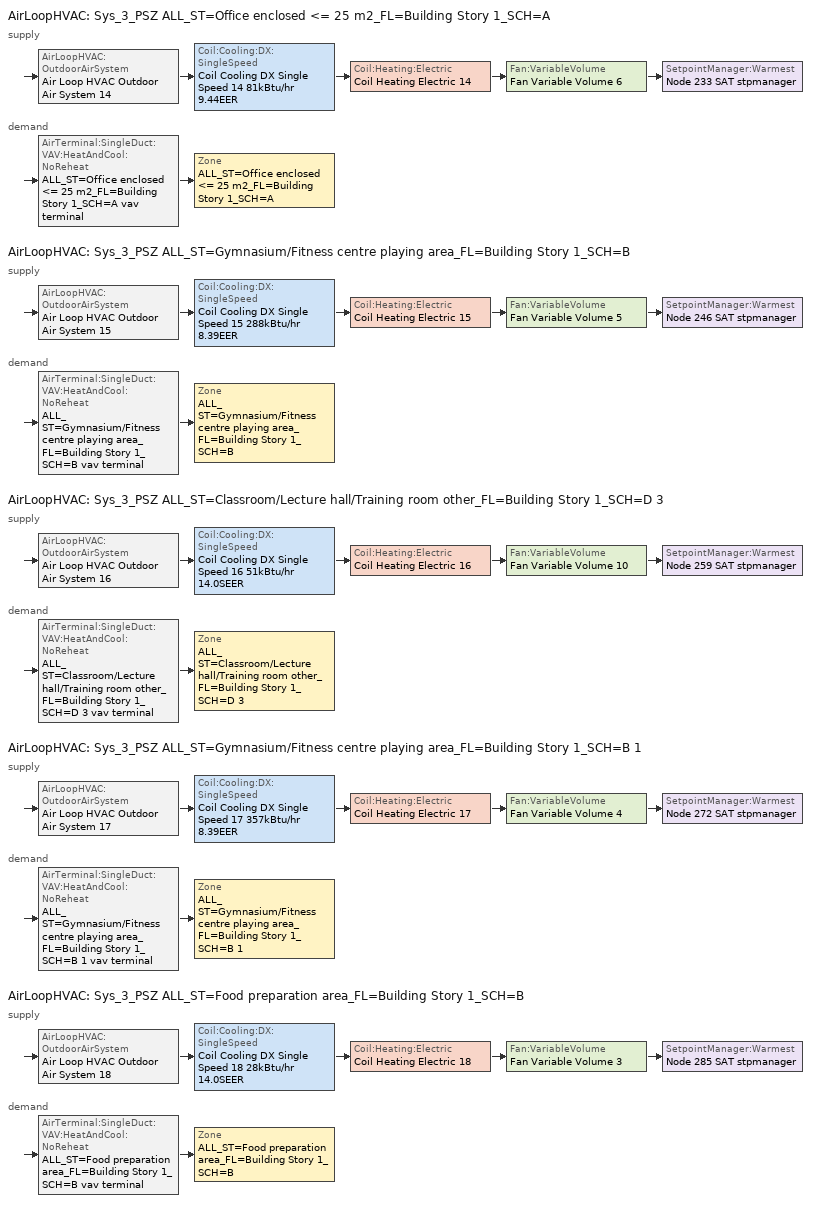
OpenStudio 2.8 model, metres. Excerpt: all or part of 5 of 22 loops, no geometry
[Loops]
AirLoopHVAC 'Sys_3_PSZ ALL_ST=Office enclosed <= 25 m2_FL=Building Story 1_SCH=A'
 supply: AirLoopHVAC:OutdoorAirSystem 'Air Loop HVAC Outdoor Air System 14' > Coil:Cooling:DX:SingleSpeed 'Coil Cooling DX Single Speed 14 81kBtu/hr 9.44EER' > Coil:Heating:Electric 'Coil Heating Electric 14' > Fan:VariableVolume 'Fan Variable Volume 6' > SetpointManager:Warmest 'Node 233 SAT stpmanager'
 demand: AirTerminal:SingleDuct:VAV:HeatAndCool:NoReheat 'ALL_ST=Office enclosed <= 25 m2_FL=Building Story 1_SCH=A vav terminal' > Zone 'ALL_ST=Office enclosed <= 25 m2_FL=Building Story 1_SCH=A'
AirLoopHVAC 'Sys_3_PSZ ALL_ST=Gymnasium/Fitness centre playing area_FL=Building Story 1_SCH=B'
 supply: AirLoopHVAC:OutdoorAirSystem 'Air Loop HVAC Outdoor Air System 15' > Coil:Cooling:DX:SingleSpeed 'Coil Cooling DX Single Speed 15 288kBtu/hr 8.39EER' > Coil:Heating:Electric 'Coil Heating Electric 15' > Fan:VariableVolume 'Fan Variable Volume 5' > SetpointManager:Warmest 'Node 246 SAT stpmanager'
 demand: AirTerminal:SingleDuct:VAV:HeatAndCool:NoReheat 'ALL_ST=Gymnasium/Fitness centre playing area_FL=Building Story 1_SCH=B vav terminal' > Zone 'ALL_ST=Gymnasium/Fitness centre playing area_FL=Building Story 1_SCH=B'
AirLoopHVAC 'Sys_3_PSZ ALL_ST=Classroom/Lecture hall/Training room other_FL=Building Story 1_SCH=D 3'
 supply: AirLoopHVAC:OutdoorAirSystem 'Air Loop HVAC Outdoor Air System 16' > Coil:Cooling:DX:SingleSpeed 'Coil Cooling DX Single Speed 16 51kBtu/hr 14.0SEER' > Coil:Heating:Electric 'Coil Heating Electric 16' > Fan:VariableVolume 'Fan Variable Volume 10' > SetpointManager:Warmest 'Node 259 SAT stpmanager'
 demand: AirTerminal:SingleDuct:VAV:HeatAndCool:NoReheat 'ALL_ST=Classroom/Lecture hall/Training room other_FL=Building Story 1_SCH=D 3 vav terminal' > Zone 'ALL_ST=Classroom/Lecture hall/Training room other_FL=Building Story 1_SCH=D 3'
AirLoopHVAC 'Sys_3_PSZ ALL_ST=Gymnasium/Fitness centre playing area_FL=Building Story 1_SCH=B 1'
 supply: AirLoopHVAC:OutdoorAirSystem 'Air Loop HVAC Outdoor Air System 17' > Coil:Cooling:DX:SingleSpeed 'Coil Cooling DX Single Speed 17 357kBtu/hr 8.39EER' > Coil:Heating:Electric 'Coil Heating Electric 17' > Fan:VariableVolume 'Fan Variable Volume 4' > SetpointManager:Warmest 'Node 272 SAT stpmanager'
 demand: AirTerminal:SingleDuct:VAV:HeatAndCool:NoReheat 'ALL_ST=Gymnasium/Fitness centre playing area_FL=Building Story 1_SCH=B 1 vav terminal' > Zone 'ALL_ST=Gymnasium/Fitness centre playing area_FL=Building Story 1_SCH=B 1'
AirLoopHVAC 'Sys_3_PSZ ALL_ST=Food preparation area_FL=Building Story 1_SCH=B'
 supply: AirLoopHVAC:OutdoorAirSystem 'Air Loop HVAC Outdoor Air System 18' > Coil:Cooling:DX:SingleSpeed 'Coil Cooling DX Single Speed 18 28kBtu/hr 14.0SEER' > Coil:Heating:Electric 'Coil Heating Electric 18' > Fan:VariableVolume 'Fan Variable Volume 3' > SetpointManager:Warmest 'Node 285 SAT stpmanager'
 demand: AirTerminal:SingleDuct:VAV:HeatAndCool:NoReheat 'ALL_ST=Food preparation area_FL=Building Story 1_SCH=B vav terminal' > Zone 'ALL_ST=Food preparation area_FL=Building Story 1_SCH=B'
[Sizing:Zone] Zone Cooling Design Supply Air Temperature Input Method=SupplyAirTemperature; Zone Cooling Design Supply Air Temperature {C}=13; Zone Cooling Design Supply Air Temperature Difference {deltaC}=11.11; Zone Heating Design Supply Air Temperature Input Method=SupplyAirTemperature; Zone Heating Design Supply Air Temperature {C}=43; Zone Heating Design Supply Air Temperature Difference {deltaC}=11.11; Zone Cooling Design Supply Air Humidity Ratio {kg-H2O/kg-air}=0.0085; Zone Heating Design Supply Air Humidity Ratio {kg-H2O/kg-air}=0.008; Zone Heating Sizing Factor=1.3; Zone Cooling Sizing Factor=1.1; Cooling Design Air Flow Method=DesignDay; Heating Design Air Flow Method=DesignDay; Account for Dedicated Outdoor Air System=No; Dedicated Outdoor Air System Control Strategy=NeutralSupplyAir; Dedicated Outdoor Air Low Setpoint Temperature for Design {C}=autosize; Dedicated Outdoor Air High Setpoint Temperature for Design {C}=autosize
ALL_ST=Office enclosed <= 25 m2_FL=Building Story 1_SCH=A; ALL_ST=Gymnasium/Fitness centre playing area_FL=Building Story 1_SCH=B; ALL_ST=Classroom/Lecture hall/Training room other_FL=Building Story 1_SCH=D 3; ALL_ST=Food preparation area_FL=Building Story 1_SCH=B
[Zone equipment]
ALL_ST=Office enclosed <= 25 m2_FL=Building Story 1_SCH=A: ALL_ST=Office enclosed <= 25 m2_FL=Building Story 1_SCH=A erv doas, Zone HVAC Baseboard Convective Water 20, ALL_ST=Office enclosed <= 25 m2_FL=Building Story 1_SCH=A vav terminal
ALL_ST=Gymnasium/Fitness centre playing area_FL=Building Story 1_SCH=B: ALL_ST=Gymnasium/Fitness centre playing area_FL=Building Story 1_SCH=B erv doas, Zone HVAC Baseboard Convective Water 21, ALL_ST=Gymnasium/Fitness centre playing area_FL=Building Story 1_SCH=B vav terminal
ALL_ST=Classroom/Lecture hall/Training room other_FL=Building Story 1_SCH=D 3: ALL_ST=Classroom/Lecture hall/Training room other_FL=Building Story 1_SCH=D 3 erv doas, Zone HVAC Baseboard Convective Water 22, ALL_ST=Classroom/Lecture hall/Training room other_FL=Building Story 1_SCH=D 3 vav terminal
ALL_ST=Gymnasium/Fitness centre playing area_FL=Building Story 1_SCH=B 1: 536gal Electricity Water Heater - 1515kBtu/hr 1.0 Therm Eff ASHPWH, ALL_ST=Gymnasium/Fitness centre playing area_FL=Building Story 1_SCH=B 1 erv doas, Zone HVAC Baseboard Convective Water 23, ALL_ST=Gymnasium/Fitness centre playing area_FL=Building Story 1_SCH=B 1 vav terminal
ALL_ST=Food preparation area_FL=Building Story 1_SCH=B: ALL_ST=Food preparation area_FL=Building Story 1_SCH=B erv doas, Zone HVAC Baseboard Convective Water 24, ALL_ST=Food preparation area_FL=Building Story 1_SCH=B vav terminal
[AirLoopHVAC] Design Supply Air Flow Rate {m3/s}=AutoSize
Name | Availability Schedule
Sys_3_PSZ ALL_ST=Office enclosed <= 25 m2_FL=Building Story 1_SCH=A | Sys_3_PSZ ALL_ST=Office enclosed <= 25 m2_FL=Building Story 1_SCH=A Occ Sch
Sys_3_PSZ ALL_ST=Gymnasium/Fitness centre playing area_FL=Building Story 1_SCH=B | Sys_3_PSZ ALL_ST=Gymnasium/Fitness centre playing area_FL=Building Story 1_SCH=B Occ Sch
Sys_3_PSZ ALL_ST=Classroom/Lecture hall/Training room other_FL=Building Story 1_SCH=D 3 | Sys_3_PSZ ALL_ST=Classroom/Lecture hall/Training room other_FL=Building Story 1_SCH=D 3 Occ Sch
Sys_3_PSZ ALL_ST=Gymnasium/Fitness centre playing area_FL=Building Story 1_SCH=B 1 | Sys_3_PSZ ALL_ST=Gymnasium/Fitness centre playing area_FL=Building Story 1_SCH=B 1 Occ Sch
Sys_3_PSZ ALL_ST=Food preparation area_FL=Building Story 1_SCH=B | Sys_3_PSZ ALL_ST=Food preparation area_FL=Building Story 1_SCH=B Occ Sch
[Sizing:System] Type of Load to Size On=Sensible; Design Outdoor Air Flow Rate {m3/s}=Autosize; Central Heating Maximum System Air Flow Ratio=1; Preheat Design Temperature {C}=7; Preheat Design Humidity Ratio {kg-H2O/kg-Air}=0.008; Precool Design Temperature {C}=13; Precool Design Humidity Ratio {kg-H2O/kg-Air}=0.008; Central Cooling Design Supply Air Temperature {C}=13; Central Heating Design Supply Air Temperature {C}=43; Sizing Option=NonCoincident; 100% Outdoor Air in Cooling=No; 100% Outdoor Air in Heating=No; Central Cooling Design Supply Air Humidity Ratio {kg-H2O/kg-Air}=0.0085; Central Heating Design Supply Air Humidity Ratio {kg-H2O/kg-Air}=0.008; Cooling Design Air Flow Method=DesignDay; Cooling Design Air Flow Rate {m3/s}=0; Heating Design Air Flow Method=DesignDay; Heating Design Air Flow Rate {m3/s}=0; System Outdoor Air Method=ZoneSum; Zone Maximum Outdoor Air Fraction=1; Cooling Supply Air Flow Rate Per Floor Area {m3/s-m2}=0.00996765; Cooling Fraction of Autosized Cooling Supply Air Flow Rate=1; Cooling Supply Air Flow Rate Per Unit Cooling Capacity {m3/s-W}=3.94755e-05; Heating Supply Air Flow Rate Per Floor Area {m3/s-m2}=0.00996765; Heating Fraction of Autosized Heating Supply Air Flow Rate=1; Heating Fraction of Autosized Cooling Supply Air Flow Rate=1; Heating Supply Air Flow Rate Per Unit Heating Capacity {m3/s-W}=3.15882e-05; Cooling Design Capacity Method=CoolingDesignCapacity; Cooling Design Capacity {W}=autosize; Cooling Design Capacity Per Floor Area {W/m2}=234.7; Fraction of Autosized Cooling Design Capacity=1; Heating Design Capacity Method=HeatingDesignCapacity; Heating Design Capacity {W}=autosize; Heating Design Capacity Per Floor Area {W/m2}=157; Fraction of Autosized Heating Design Capacity=1; Central Cooling Capacity Control Method=OnOff
Sys_3_PSZ ALL_ST=Office enclosed <= 25 m2_FL=Building Story 1_SCH=A; Sys_3_PSZ ALL_ST=Gymnasium/Fitness centre playing area_FL=Building Story 1_SCH=B; Sys_3_PSZ ALL_ST=Classroom/Lecture hall/Training room other_FL=Building Story 1_SCH=D 3; Sys_3_PSZ ALL_ST=Gymnasium/Fitness centre playing area_FL=Building Story 1_SCH=B 1; Sys_3_PSZ ALL_ST=Food preparation area_FL=Building Story 1_SCH=B
[Coil:Heating:Electric] Availability Schedule=Always On Discrete
Coil Heating Electric 14; Coil Heating Electric 15; Coil Heating Electric 16; Coil Heating Electric 17; Coil Heating Electric 18
[Coil:Cooling:DX:SingleSpeed] Availability Schedule=Always On Discrete; Rated Total Cooling Capacity {W}=autosize; Rated Sensible Heat Ratio=autosize; Rated Air Flow Rate {m3/s}=autosize; Rated Evaporator Fan Power Per Volume Flow Rate {W/(m3/s)}=773.3; Total Cooling Capacity Function of Temperature Curve=DXCOOL-NECB2011-REF-CAPFT; Total Cooling Capacity Function of Flow Fraction Curve=DXCOOL-NECB2011-REF-CAPFFLOW; Energy Input Ratio Function of Temperature Curve=DXCOOL-NECB2011-REF-COOLEIRFT; Energy Input Ratio Function of Flow Fraction Curve=DXCOOL-NECB2011-REF-COOLEIRFFLOW; Part Load Fraction Correlation Curve=DXCOOL-NECB2011-REF-COOLPLFFPLR; Condenser Type=AirCooled; Evaporative Condenser Effectiveness=0; Evaporative Condenser Air Flow Rate {m3/s}=Autosize; Evaporative Condenser Pump Rated Power Consumption {W}=Autosize; Crankcase Heater Capacity {W}=0; Maximum Outdoor Dry-Bulb Temperature for Crankcase Heater Operation {C}=0; Basin Heater Capacity {W/K}=0; Basin Heater Setpoint Temperature {C}=10
Name | Rated COP {W/W}
Coil Cooling DX Single Speed 14 81kBtu/hr 9.44EER | 3.25032
Coil Cooling DX Single Speed 15 288kBtu/hr 8.39EER | 3.02554
Coil Cooling DX Single Speed 16 51kBtu/hr 14.0SEER; Coil Cooling DX Single Speed 18 28kBtu/hr 14.0SEER | 3.8248
Coil Cooling DX Single Speed 17 357kBtu/hr 8.39EER | 3.07036
[Controller:OutdoorAir] Minimum Outdoor Air Flow Rate {m3/s}=0; Maximum Outdoor Air Flow Rate {m3/s}=0; Economizer Control Action Type=ModulateFlow; Lockout Type=NoLockout; Minimum Limit Type=FixedMinimum; High Humidity Control=No; Heat Recovery Bypass Control Type=BypassWhenOAFlowGreaterThanMinimum
Name | Economizer Control Type | Minimum Outdoor Air Schedule | Controller Mechanical Ventilation | Economizer Maximum Limit Dry-Bulb Temperature {C} | Economizer Maximum Limit Enthalpy {J/kg} | Economizer Minimum Limit Dry-Bulb Temperature {C}
Controller Outdoor Air 14 | DifferentialEnthalpy | Sys_3_PSZ ALL_ST=Office enclosed <= 25 m2_FL=Building Story 1_SCH=A Occ Sch | Controller Mechanical Ventilation 14
Controller Outdoor Air 15 | DifferentialEnthalpy | Sys_3_PSZ ALL_ST=Gymnasium/Fitness centre playing area_FL=Building Story 1_SCH=B Occ Sch | Controller Mechanical Ventilation 15
Controller Outdoor Air 16 | NoEconomizer | Sys_3_PSZ ALL_ST=Classroom/Lecture hall/Training room other_FL=Building Story 1_SCH=D 3 Occ Sch | Controller Mechanical Ventilation 16 | 28 | 64000 | -100
Controller Outdoor Air 17 | DifferentialEnthalpy | Sys_3_PSZ ALL_ST=Gymnasium/Fitness centre playing area_FL=Building Story 1_SCH=B 1 Occ Sch | Controller Mechanical Ventilation 17
Controller Outdoor Air 18 | NoEconomizer | Sys_3_PSZ ALL_ST=Food preparation area_FL=Building Story 1_SCH=B Occ Sch | Controller Mechanical Ventilation 18 | 28 | 64000 | -100
[Controller:MechanicalVentilation] Availability Schedule=Always On Discrete; System Outdoor Air Method=ZoneSum
Controller Mechanical Ventilation 14; Controller Mechanical Ventilation 15; Controller Mechanical Ventilation 16; Controller Mechanical Ventilation 17; Controller Mechanical Ventilation 18
[AirLoopHVAC:OutdoorAirSystem]
Name | Controller
Air Loop HVAC Outdoor Air System 14 | Controller Outdoor Air 14
Air Loop HVAC Outdoor Air System 15 | Controller Outdoor Air 15
Air Loop HVAC Outdoor Air System 16 | Controller Outdoor Air 16
Air Loop HVAC Outdoor Air System 17 | Controller Outdoor Air 17
Air Loop HVAC Outdoor Air System 18 | Controller Outdoor Air 18
[HeatExchanger:AirToAir:SensibleAndLatent] Availability Schedule=Always On Discrete; Nominal Supply Air Flow Rate {m3/s}=autosize; Sensible Effectiveness at 100% Heating Air Flow=0.76; Latent Effectiveness at 100% Heating Air Flow=0.75; Sensible Effectiveness at 75% Heating Air Flow=0.81; Latent Effectiveness at 75% Heating Air Flow=0.75; Sensible Effectiveness at 100% Cooling Air Flow=0.76; Latent Effectiveness at 100% Cooling Air Flow=0.75; Sensible Effectiveness at 75% Cooling Air Flow=0.81; Latent Effectiveness at 75% Cooling Air Flow=0.75; Supply Air Outlet Temperature Control=No; Heat Exchanger Type=Rotary; Frost Control Type=ExhaustAirRecirculation; Threshold Temperature {C}=-23.3; Initial Defrost Time Fraction=0.167; Rate of Defrost Time Fraction Increase {1/K}=0.012; Economizer Lockout=No
Name | Nominal Electric Power {W}
ALL_ST=Food preparation area_FL=Building Story 1_SCH=B erv hx | 262.571
ALL_ST=Gymnasium/Fitness centre playing area_FL=Building Story 1_SCH=B 1 erv hx | 1414.65
ALL_ST=Gymnasium/Fitness centre playing area_FL=Building Story 1_SCH=B erv hx | 2210.7
ALL_ST=Office enclosed <= 25 m2_FL=Building Story 1_SCH=A erv hx | 210.944
ALL_ST=Classroom/Lecture hall/Training room other_FL=Building Story 1_SCH=D 3 erv hx | 643.229
[Fan:VariableVolume] Availability Schedule=Always On Discrete; Fan Total Efficiency=0.7; Pressure Rise {Pa}=640; Maximum Flow Rate {m3/s}=Autosize; Fan Power Minimum Flow Rate Input Method=Fraction; Fan Power Minimum Flow Fraction=0.3; Fan Power Minimum Air Flow Rate {m3/s}=0; Motor Efficiency=0.9; Motor In Airstream Fraction=1; Fan Power Coefficient 1=0.0407599; Fan Power Coefficient 2=0.088045; Fan Power Coefficient 3=-0.0729261; Fan Power Coefficient 4=0.94374; Fan Power Coefficient 5=0
Fan Variable Volume 3; Fan Variable Volume 4; Fan Variable Volume 5; Fan Variable Volume 6; Fan Variable Volume 10
[SetpointManager:Warmest] Control Variable=Temperature; Minimum Setpoint Temperature {C}=12; Maximum Setpoint Temperature {C}=35; Strategy=MaximumTemperature
Node 285 SAT stpmanager; Node 272 SAT stpmanager; Node 246 SAT stpmanager; Node 233 SAT stpmanager; Node 259 SAT stpmanager
[AirTerminal:SingleDuct:VAV:HeatAndCool:NoReheat] Availability Schedule=Always On Discrete; Maximum Air Flow Rate {m3/s}=autosize; Zone Minimum Air Flow Fraction=0.05
ALL_ST=Food preparation area_FL=Building Story 1_SCH=B vav terminal; ALL_ST=Gymnasium/Fitness centre playing area_FL=Building Story 1_SCH=B 1 vav terminal; ALL_ST=Gymnasium/Fitness centre playing area_FL=Building Story 1_SCH=B vav terminal; ALL_ST=Office enclosed <= 25 m2_FL=Building Story 1_SCH=A vav terminal; ALL_ST=Classroom/Lecture hall/Training room other_FL=Building Story 1_SCH=D 3 vav terminal
[ZoneHVAC:EnergyRecoveryVentilator:Controller] Temperature High Limit {C}=19; Temperature Low Limit {C}=13; Exhaust Air Temperature Limit=NoExhaustAirTemperatureLimit; Exhaust Air Enthalpy Limit=NoExhaustAirEnthalpyLimit; Time of Day Economizer Flow Control Schedule=Always Off Discrete; High Humidity Control Flag=No; High Humidity Outdoor Air Flow Ratio=1; Control High Indoor Humidity Based on Outdoor Humidity Ratio=Yes
Name | Electronic Enthalpy Limit Curve
ALL_ST=Food preparation area_FL=Building Story 1_SCH=B erv contr | Curve Cubic 5
ALL_ST=Gymnasium/Fitness centre playing area_FL=Building Story 1_SCH=B 1 erv contr | Curve Cubic 6
ALL_ST=Gymnasium/Fitness centre playing area_FL=Building Story 1_SCH=B erv contr | Curve Cubic 7
ALL_ST=Office enclosed <= 25 m2_FL=Building Story 1_SCH=A erv contr | Curve Cubic 8
ALL_ST=Classroom/Lecture hall/Training room other_FL=Building Story 1_SCH=D 3 erv contr | Curve Cubic 13
[Fan:OnOff] Availability Schedule=Always On Discrete; Fan Total Efficiency=0.75; Pressure Rise {Pa}=200; Maximum Flow Rate {m3/s}=autosize; Motor Efficiency=0.9; Motor In Airstream Fraction=1
Name | Fan Power Ratio Function of Speed Ratio Curve | Fan Efficiency Ratio Function of Speed Ratio Curve
ALL_ST=Food preparation area_FL=Building Story 1_SCH=B erv sup fan | Fan On Off Power Curve 6 | Fan On Off Efficiency Curve 6
ALL_ST=Food preparation area_FL=Building Story 1_SCH=B erv exh fan | Fan On Off Power Curve 7 | Fan On Off Efficiency Curve 7
ALL_ST=Gymnasium/Fitness centre playing area_FL=Building Story 1_SCH=B 1 erv sup fan | Fan On Off Power Curve 8 | Fan On Off Efficiency Curve 8
ALL_ST=Gymnasium/Fitness centre playing area_FL=Building Story 1_SCH=B 1 erv exh fan | Fan On Off Power Curve 9 | Fan On Off Efficiency Curve 9
ALL_ST=Gymnasium/Fitness centre playing area_FL=Building Story 1_SCH=B erv sup fan | Fan On Off Power Curve 10 | Fan On Off Efficiency Curve 10
ALL_ST=Gymnasium/Fitness centre playing area_FL=Building Story 1_SCH=B erv exh fan | Fan On Off Power Curve 11 | Fan On Off Efficiency Curve 11
ALL_ST=Office enclosed <= 25 m2_FL=Building Story 1_SCH=A erv sup fan | Fan On Off Power Curve 12 | Fan On Off Efficiency Curve 12
ALL_ST=Office enclosed <= 25 m2_FL=Building Story 1_SCH=A erv exh fan | Fan On Off Power Curve 13 | Fan On Off Efficiency Curve 13
ALL_ST=Classroom/Lecture hall/Training room other_FL=Building Story 1_SCH=D 3 erv sup fan | Fan On Off Power Curve 22 | Fan On Off Efficiency Curve 22
ALL_ST=Classroom/Lecture hall/Training room other_FL=Building Story 1_SCH=D 3 erv exh fan | Fan On Off Power Curve 23 | Fan On Off Efficiency Curve 23
[ZoneHVAC:EnergyRecoveryVentilator] Supply Air Flow Rate {m3/s}=autosize; Exhaust Air Flow Rate {m3/s}=autosize; Ventilation Rate per Occupant {m3/s-person}=0
Name | Availability Schedule | Heat Exchanger | Supply Air Fan | Exhaust Air Fan | Controller | Ventilation Rate per Unit Floor Area {m3/s-m2}
ALL_ST=Food preparation area_FL=Building Story 1_SCH=B erv doas | Sys_3_PSZ ALL_ST=Food preparation area_FL=Building Story 1_SCH=B Occ Sch | ALL_ST=Food preparation area_FL=Building Story 1_SCH=B erv hx | ALL_ST=Food preparation area_FL=Building Story 1_SCH=B erv sup fan | ALL_ST=Food preparation area_FL=Building Story 1_SCH=B erv exh fan | ALL_ST=Food preparation area_FL=Building Story 1_SCH=B erv contr | 0.0013716
ALL_ST=Gymnasium/Fitness centre playing area_FL=Building Story 1_SCH=B 1 erv doas | Sys_3_PSZ ALL_ST=Gymnasium/Fitness centre playing area_FL=Building Story 1_SCH=B 1 Occ Sch | ALL_ST=Gymnasium/Fitness centre playing area_FL=Building Story 1_SCH=B 1 erv hx | ALL_ST=Gymnasium/Fitness centre playing area_FL=Building Story 1_SCH=B 1 erv sup fan | ALL_ST=Gymnasium/Fitness centre playing area_FL=Building Story 1_SCH=B 1 erv exh fan | ALL_ST=Gymnasium/Fitness centre playing area_FL=Building Story 1_SCH=B 1 erv contr | 0.001524
ALL_ST=Gymnasium/Fitness centre playing area_FL=Building Story 1_SCH=B erv doas | Sys_3_PSZ ALL_ST=Gymnasium/Fitness centre playing area_FL=Building Story 1_SCH=B Occ Sch | ALL_ST=Gymnasium/Fitness centre playing area_FL=Building Story 1_SCH=B erv hx | ALL_ST=Gymnasium/Fitness centre playing area_FL=Building Story 1_SCH=B erv sup fan | ALL_ST=Gymnasium/Fitness centre playing area_FL=Building Story 1_SCH=B erv exh fan | ALL_ST=Gymnasium/Fitness centre playing area_FL=Building Story 1_SCH=B erv contr | 0.001524
ALL_ST=Office enclosed <= 25 m2_FL=Building Story 1_SCH=A erv doas | Sys_3_PSZ ALL_ST=Office enclosed <= 25 m2_FL=Building Story 1_SCH=A Occ Sch | ALL_ST=Office enclosed <= 25 m2_FL=Building Story 1_SCH=A erv hx | ALL_ST=Office enclosed <= 25 m2_FL=Building Story 1_SCH=A erv sup fan | ALL_ST=Office enclosed <= 25 m2_FL=Building Story 1_SCH=A erv exh fan | ALL_ST=Office enclosed <= 25 m2_FL=Building Story 1_SCH=A erv contr | 0.00042164
ALL_ST=Classroom/Lecture hall/Training room other_FL=Building Story 1_SCH=D 3 erv doas | Sys_3_PSZ ALL_ST=Classroom/Lecture hall/Training room other_FL=Building Story 1_SCH=D 3 Occ Sch | ALL_ST=Classroom/Lecture hall/Training room other_FL=Building Story 1_SCH=D 3 erv hx | ALL_ST=Classroom/Lecture hall/Training room other_FL=Building Story 1_SCH=D 3 erv sup fan | ALL_ST=Classroom/Lecture hall/Training room other_FL=Building Story 1_SCH=D 3 erv exh fan | ALL_ST=Classroom/Lecture hall/Training room other_FL=Building Story 1_SCH=D 3 erv contr | 0.00278384
[Schedule:Ruleset]
Name | Default Day Schedule | Summer Design Day Schedule | Winter Design Day Schedule
Sys_3_PSZ ALL_ST=Classroom/Lecture hall/Training room other_FL=Building Story 1_SCH=D 3 Occ Sch | Sys_3_PSZ ALL_ST=Classroom/Lecture hall/Training room other_FL=Building Story 1_SCH=D 3 Occ Sch Default | Sys_3_PSZ ALL_ST=Classroom/Lecture hall/Training room other_FL=Building Story 1_SCH=D 3 Occ Sch Summer Design Day | Sys_3_PSZ ALL_ST=Classroom/Lecture hall/Training room other_FL=Building Story 1_SCH=D 3 Occ Sch Winter Design Day
Sys_3_PSZ ALL_ST=Food preparation area_FL=Building Story 1_SCH=B Occ Sch | Sys_3_PSZ ALL_ST=Food preparation area_FL=Building Story 1_SCH=B Occ Sch Default | Sys_3_PSZ ALL_ST=Food preparation area_FL=Building Story 1_SCH=B Occ Sch Summer Design Day | Sys_3_PSZ ALL_ST=Food preparation area_FL=Building Story 1_SCH=B Occ Sch Winter Design Day
Sys_3_PSZ ALL_ST=Gymnasium/Fitness centre playing area_FL=Building Story 1_SCH=B Occ Sch | Sys_3_PSZ ALL_ST=Gymnasium/Fitness centre playing area_FL=Building Story 1_SCH=B Occ Sch Default | Sys_3_PSZ ALL_ST=Gymnasium/Fitness centre playing area_FL=Building Story 1_SCH=B Occ Sch Summer Design Day | Sys_3_PSZ ALL_ST=Gymnasium/Fitness centre playing area_FL=Building Story 1_SCH=B Occ Sch Winter Design Day
Sys_3_PSZ ALL_ST=Gymnasium/Fitness centre playing area_FL=Building Story 1_SCH=B 1 Occ Sch | Sys_3_PSZ ALL_ST=Gymnasium/Fitness centre playing area_FL=Building Story 1_SCH=B 1 Occ Sch Default | Sys_3_PSZ ALL_ST=Gymnasium/Fitness centre playing area_FL=Building Story 1_SCH=B 1 Occ Sch Summer Design Day | Sys_3_PSZ ALL_ST=Gymnasium/Fitness centre playing area_FL=Building Story 1_SCH=B 1 Occ Sch Winter Design Day
Sys_3_PSZ ALL_ST=Office enclosed <= 25 m2_FL=Building Story 1_SCH=A Occ Sch | Sys_3_PSZ ALL_ST=Office enclosed <= 25 m2_FL=Building Story 1_SCH=A Occ Sch Default | Sys_3_PSZ ALL_ST=Office enclosed <= 25 m2_FL=Building Story 1_SCH=A Occ Sch Summer Design Day | Sys_3_PSZ ALL_ST=Office enclosed <= 25 m2_FL=Building Story 1_SCH=A Occ Sch Winter Design Day
[Schedule:Day]
Sys_3_PSZ ALL_ST=Classroom/Lecture hall/Training room other_FL=Building Story 1_SCH=D 3 Occ Sch Default; Sys_3_PSZ ALL_ST=Classroom/Lecture hall/Training room other_FL=Building Story 1_SCH=D 3 Occ Sch Winter Design Day; Sys_3_PSZ ALL_ST=Classroom/Lecture hall/Training room other_FL=Building Story 1_SCH=D 3 Occ Sch Summer Design Day; Sys_3_PSZ ALL_ST=Food preparation area_FL=Building Story 1_SCH=B Occ Sch Default; Sys_3_PSZ ALL_ST=Food preparation area_FL=Building Story 1_SCH=B Occ Sch Winter Design Day; Sys_3_PSZ ALL_ST=Food preparation area_FL=Building Story 1_SCH=B Occ Sch Summer Design Day; Sys_3_PSZ ALL_ST=Gymnasium/Fitness centre playing area_FL=Building Story 1_SCH=B Occ Sch Default; Sys_3_PSZ ALL_ST=Gymnasium/Fitness centre playing area_FL=Building Story 1_SCH=B Occ Sch Winter Design Day; Sys_3_PSZ ALL_ST=Gymnasium/Fitness centre playing area_FL=Building Story 1_SCH=B Occ Sch Summer Design Day; Sys_3_PSZ ALL_ST=Gymnasium/Fitness centre playing area_FL=Building Story 1_SCH=B 1 Occ Sch Default; Sys_3_PSZ ALL_ST=Gymnasium/Fitness centre playing area_FL=Building Story 1_SCH=B 1 Occ Sch Winter Design Day; Sys_3_PSZ ALL_ST=Gymnasium/Fitness centre playing area_FL=Building Story 1_SCH=B 1 Occ Sch Summer Design Day; Sys_3_PSZ ALL_ST=Office enclosed <= 25 m2_FL=Building Story 1_SCH=A Occ Sch Default; Sys_3_PSZ ALL_ST=Office enclosed <= 25 m2_FL=Building Story 1_SCH=A Occ Sch Winter Design Day; Sys_3_PSZ ALL_ST=Office enclosed <= 25 m2_FL=Building Story 1_SCH=A Occ Sch Summer Design Day: 24, 0, 1
Sys_3_PSZ ALL_ST=Classroom/Lecture hall/Training room other_FL=Building Story 1_SCH=D 3 Occ Sch Monday; Sys_3_PSZ ALL_ST=Classroom/Lecture hall/Training room other_FL=Building Story 1_SCH=D 3 Occ Sch Tuesday; Sys_3_PSZ ALL_ST=Classroom/Lecture hall/Training room other_FL=Building Story 1_SCH=D 3 Occ Sch Wednesday; Sys_3_PSZ ALL_ST=Classroom/Lecture hall/Training room other_FL=Building Story 1_SCH=D 3 Occ Sch Thursday; Sys_3_PSZ ALL_ST=Classroom/Lecture hall/Training room other_FL=Building Story 1_SCH=D 3 Occ Sch Friday: 9, 0, 0, 18, 0, 1, 19, 0, 0, 22, 0, 1, 24, 0, 0
Sys_3_PSZ ALL_ST=Classroom/Lecture hall/Training room other_FL=Building Story 1_SCH=D 3 Occ Sch Saturday; Sys_3_PSZ ALL_ST=Classroom/Lecture hall/Training room other_FL=Building Story 1_SCH=D 3 Occ Sch Sunday; Sys_3_PSZ ALL_ST=Office enclosed <= 25 m2_FL=Building Story 1_SCH=A Occ Sch Saturday; Sys_3_PSZ ALL_ST=Office enclosed <= 25 m2_FL=Building Story 1_SCH=A Occ Sch Sunday: 24, 0, 0
Sys_3_PSZ ALL_ST=Food preparation area_FL=Building Story 1_SCH=B Occ Sch Monday; Sys_3_PSZ ALL_ST=Food preparation area_FL=Building Story 1_SCH=B Occ Sch Tuesday; Sys_3_PSZ ALL_ST=Food preparation area_FL=Building Story 1_SCH=B Occ Sch Wednesday; Sys_3_PSZ ALL_ST=Food preparation area_FL=Building Story 1_SCH=B Occ Sch Thursday; Sys_3_PSZ ALL_ST=Food preparation area_FL=Building Story 1_SCH=B Occ Sch Friday; Sys_3_PSZ ALL_ST=Gymnasium/Fitness centre playing area_FL=Building Story 1_SCH=B Occ Sch Monday; Sys_3_PSZ ALL_ST=Gymnasium/Fitness centre playing area_FL=Building Story 1_SCH=B Occ Sch Tuesday; Sys_3_PSZ ALL_ST=Gymnasium/Fitness centre playing area_FL=Building Story 1_SCH=B Occ Sch Wednesday; Sys_3_PSZ ALL_ST=Gymnasium/Fitness centre playing area_FL=Building Story 1_SCH=B Occ Sch Thursday; Sys_3_PSZ ALL_ST=Gymnasium/Fitness centre playing area_FL=Building Story 1_SCH=B Occ Sch Friday; Sys_3_PSZ ALL_ST=Gymnasium/Fitness centre playing area_FL=Building Story 1_SCH=B 1 Occ Sch Monday; Sys_3_PSZ ALL_ST=Gymnasium/Fitness centre playing area_FL=Building Story 1_SCH=B 1 Occ Sch Tuesday; Sys_3_PSZ ALL_ST=Gymnasium/Fitness centre playing area_FL=Building Story 1_SCH=B 1 Occ Sch Wednesday; Sys_3_PSZ ALL_ST=Gymnasium/Fitness centre playing area_FL=Building Story 1_SCH=B 1 Occ Sch Thursday; Sys_3_PSZ ALL_ST=Gymnasium/Fitness centre playing area_FL=Building Story 1_SCH=B 1 Occ Sch Friday: 1, 0, 1, 10, 0, 0, 24, 0, 1
Sys_3_PSZ ALL_ST=Food preparation area_FL=Building Story 1_SCH=B Occ Sch Saturday; Sys_3_PSZ ALL_ST=Gymnasium/Fitness centre playing area_FL=Building Story 1_SCH=B Occ Sch Saturday; Sys_3_PSZ ALL_ST=Gymnasium/Fitness centre playing area_FL=Building Story 1_SCH=B 1 Occ Sch Saturday: 2, 0, 1, 10, 0, 0, 24, 0, 1
Sys_3_PSZ ALL_ST=Food preparation area_FL=Building Story 1_SCH=B Occ Sch Sunday; Sys_3_PSZ ALL_ST=Gymnasium/Fitness centre playing area_FL=Building Story 1_SCH=B Occ Sch Sunday; Sys_3_PSZ ALL_ST=Gymnasium/Fitness centre playing area_FL=Building Story 1_SCH=B 1 Occ Sch Sunday: 1, 0, 0, 2, 0, 1, 11, 0, 0, 23, 0, 1, 24, 0, 0
Sys_3_PSZ ALL_ST=Office enclosed <= 25 m2_FL=Building Story 1_SCH=A Occ Sch Monday; Sys_3_PSZ ALL_ST=Office enclosed <= 25 m2_FL=Building Story 1_SCH=A Occ Sch Tuesday; Sys_3_PSZ ALL_ST=Office enclosed <= 25 m2_FL=Building Story 1_SCH=A Occ Sch Wednesday; Sys_3_PSZ ALL_ST=Office enclosed <= 25 m2_FL=Building Story 1_SCH=A Occ Sch Thursday; Sys_3_PSZ ALL_ST=Office enclosed <= 25 m2_FL=Building Story 1_SCH=A Occ Sch Friday: 8, 0, 0, 19, 0, 1, 24, 0, 0
[Schedule:Rule] Date Specification Type=DateRange; Start Month=1; Start Day=1; End Month=12
Name | Schedule Ruleset | Rule Order | Day Schedule | Apply Monday | End Day | Apply Tuesday | Apply Wednesday | Apply Thursday | Apply Friday | Apply Saturday | Apply Sunday
Sys_3_PSZ ALL_ST=Classroom/Lecture hall/Training room other_FL=Building Story 1_SCH=D 3 Occ Sch Monday Rule | Sys_3_PSZ ALL_ST=Classroom/Lecture hall/Training room other_FL=Building Story 1_SCH=D 3 Occ Sch | 6 | Sys_3_PSZ ALL_ST=Classroom/Lecture hall/Training room other_FL=Building Story 1_SCH=D 3 Occ Sch Monday | Yes | 25
Sys_3_PSZ ALL_ST=Classroom/Lecture hall/Training room other_FL=Building Story 1_SCH=D 3 Occ Sch Tuesday Rule | Sys_3_PSZ ALL_ST=Classroom/Lecture hall/Training room other_FL=Building Story 1_SCH=D 3 Occ Sch | 5 | Sys_3_PSZ ALL_ST=Classroom/Lecture hall/Training room other_FL=Building Story 1_SCH=D 3 Occ Sch Tuesday |  | 26 | Yes
Sys_3_PSZ ALL_ST=Classroom/Lecture hall/Training room other_FL=Building Story 1_SCH=D 3 Occ Sch Wednesday Rule | Sys_3_PSZ ALL_ST=Classroom/Lecture hall/Training room other_FL=Building Story 1_SCH=D 3 Occ Sch | 4 | Sys_3_PSZ ALL_ST=Classroom/Lecture hall/Training room other_FL=Building Story 1_SCH=D 3 Occ Sch Wednesday |  | 27 |  | Yes
Sys_3_PSZ ALL_ST=Classroom/Lecture hall/Training room other_FL=Building Story 1_SCH=D 3 Occ Sch Thursday Rule | Sys_3_PSZ ALL_ST=Classroom/Lecture hall/Training room other_FL=Building Story 1_SCH=D 3 Occ Sch | 3 | Sys_3_PSZ ALL_ST=Classroom/Lecture hall/Training room other_FL=Building Story 1_SCH=D 3 Occ Sch Thursday |  | 28 |  |  | Yes
Sys_3_PSZ ALL_ST=Classroom/Lecture hall/Training room other_FL=Building Story 1_SCH=D 3 Occ Sch Friday Rule | Sys_3_PSZ ALL_ST=Classroom/Lecture hall/Training room other_FL=Building Story 1_SCH=D 3 Occ Sch | 2 | Sys_3_PSZ ALL_ST=Classroom/Lecture hall/Training room other_FL=Building Story 1_SCH=D 3 Occ Sch Friday |  | 29 |  |  |  | Yes
Sys_3_PSZ ALL_ST=Classroom/Lecture hall/Training room other_FL=Building Story 1_SCH=D 3 Occ Sch Saturday Rule | Sys_3_PSZ ALL_ST=Classroom/Lecture hall/Training room other_FL=Building Story 1_SCH=D 3 Occ Sch | 1 | Sys_3_PSZ ALL_ST=Classroom/Lecture hall/Training room other_FL=Building Story 1_SCH=D 3 Occ Sch Saturday |  | 30 |  |  |  |  | Yes
Sys_3_PSZ ALL_ST=Classroom/Lecture hall/Training room other_FL=Building Story 1_SCH=D 3 Occ Sch Sunday Rule | Sys_3_PSZ ALL_ST=Classroom/Lecture hall/Training room other_FL=Building Story 1_SCH=D 3 Occ Sch | 0 | Sys_3_PSZ ALL_ST=Classroom/Lecture hall/Training room other_FL=Building Story 1_SCH=D 3 Occ Sch Sunday |  | 31 |  |  |  |  |  | Yes
Sys_3_PSZ ALL_ST=Food preparation area_FL=Building Story 1_SCH=B Occ Sch Monday Rule | Sys_3_PSZ ALL_ST=Food preparation area_FL=Building Story 1_SCH=B Occ Sch | 6 | Sys_3_PSZ ALL_ST=Food preparation area_FL=Building Story 1_SCH=B Occ Sch Monday | Yes | 25
Sys_3_PSZ ALL_ST=Food preparation area_FL=Building Story 1_SCH=B Occ Sch Tuesday Rule | Sys_3_PSZ ALL_ST=Food preparation area_FL=Building Story 1_SCH=B Occ Sch | 5 | Sys_3_PSZ ALL_ST=Food preparation area_FL=Building Story 1_SCH=B Occ Sch Tuesday |  | 26 | Yes
Sys_3_PSZ ALL_ST=Food preparation area_FL=Building Story 1_SCH=B Occ Sch Wednesday Rule | Sys_3_PSZ ALL_ST=Food preparation area_FL=Building Story 1_SCH=B Occ Sch | 4 | Sys_3_PSZ ALL_ST=Food preparation area_FL=Building Story 1_SCH=B Occ Sch Wednesday |  | 27 |  | Yes
Sys_3_PSZ ALL_ST=Food preparation area_FL=Building Story 1_SCH=B Occ Sch Thursday Rule | Sys_3_PSZ ALL_ST=Food preparation area_FL=Building Story 1_SCH=B Occ Sch | 3 | Sys_3_PSZ ALL_ST=Food preparation area_FL=Building Story 1_SCH=B Occ Sch Thursday |  | 28 |  |  | Yes
Sys_3_PSZ ALL_ST=Food preparation area_FL=Building Story 1_SCH=B Occ Sch Friday Rule | Sys_3_PSZ ALL_ST=Food preparation area_FL=Building Story 1_SCH=B Occ Sch | 2 | Sys_3_PSZ ALL_ST=Food preparation area_FL=Building Story 1_SCH=B Occ Sch Friday |  | 29 |  |  |  | Yes
Sys_3_PSZ ALL_ST=Food preparation area_FL=Building Story 1_SCH=B Occ Sch Saturday Rule | Sys_3_PSZ ALL_ST=Food preparation area_FL=Building Story 1_SCH=B Occ Sch | 1 | Sys_3_PSZ ALL_ST=Food preparation area_FL=Building Story 1_SCH=B Occ Sch Saturday |  | 30 |  |  |  |  | Yes
Sys_3_PSZ ALL_ST=Food preparation area_FL=Building Story 1_SCH=B Occ Sch Sunday Rule | Sys_3_PSZ ALL_ST=Food preparation area_FL=Building Story 1_SCH=B Occ Sch | 0 | Sys_3_PSZ ALL_ST=Food preparation area_FL=Building Story 1_SCH=B Occ Sch Sunday |  | 31 |  |  |  |  |  | Yes
Sys_3_PSZ ALL_ST=Gymnasium/Fitness centre playing area_FL=Building Story 1_SCH=B Occ Sch Monday Rule | Sys_3_PSZ ALL_ST=Gymnasium/Fitness centre playing area_FL=Building Story 1_SCH=B Occ Sch | 6 | Sys_3_PSZ ALL_ST=Gymnasium/Fitness centre playing area_FL=Building Story 1_SCH=B Occ Sch Monday | Yes | 25
Sys_3_PSZ ALL_ST=Gymnasium/Fitness centre playing area_FL=Building Story 1_SCH=B Occ Sch Tuesday Rule | Sys_3_PSZ ALL_ST=Gymnasium/Fitness centre playing area_FL=Building Story 1_SCH=B Occ Sch | 5 | Sys_3_PSZ ALL_ST=Gymnasium/Fitness centre playing area_FL=Building Story 1_SCH=B Occ Sch Tuesday |  | 26 | Yes
Sys_3_PSZ ALL_ST=Gymnasium/Fitness centre playing area_FL=Building Story 1_SCH=B Occ Sch Wednesday Rule | Sys_3_PSZ ALL_ST=Gymnasium/Fitness centre playing area_FL=Building Story 1_SCH=B Occ Sch | 4 | Sys_3_PSZ ALL_ST=Gymnasium/Fitness centre playing area_FL=Building Story 1_SCH=B Occ Sch Wednesday |  | 27 |  | Yes
Sys_3_PSZ ALL_ST=Gymnasium/Fitness centre playing area_FL=Building Story 1_SCH=B Occ Sch Thursday Rule | Sys_3_PSZ ALL_ST=Gymnasium/Fitness centre playing area_FL=Building Story 1_SCH=B Occ Sch | 3 | Sys_3_PSZ ALL_ST=Gymnasium/Fitness centre playing area_FL=Building Story 1_SCH=B Occ Sch Thursday |  | 28 |  |  | Yes
Sys_3_PSZ ALL_ST=Gymnasium/Fitness centre playing area_FL=Building Story 1_SCH=B Occ Sch Friday Rule | Sys_3_PSZ ALL_ST=Gymnasium/Fitness centre playing area_FL=Building Story 1_SCH=B Occ Sch | 2 | Sys_3_PSZ ALL_ST=Gymnasium/Fitness centre playing area_FL=Building Story 1_SCH=B Occ Sch Friday |  | 29 |  |  |  | Yes
Sys_3_PSZ ALL_ST=Gymnasium/Fitness centre playing area_FL=Building Story 1_SCH=B Occ Sch Saturday Rule | Sys_3_PSZ ALL_ST=Gymnasium/Fitness centre playing area_FL=Building Story 1_SCH=B Occ Sch | 1 | Sys_3_PSZ ALL_ST=Gymnasium/Fitness centre playing area_FL=Building Story 1_SCH=B Occ Sch Saturday |  | 30 |  |  |  |  | Yes
Sys_3_PSZ ALL_ST=Gymnasium/Fitness centre playing area_FL=Building Story 1_SCH=B Occ Sch Sunday Rule | Sys_3_PSZ ALL_ST=Gymnasium/Fitness centre playing area_FL=Building Story 1_SCH=B Occ Sch | 0 | Sys_3_PSZ ALL_ST=Gymnasium/Fitness centre playing area_FL=Building Story 1_SCH=B Occ Sch Sunday |  | 31 |  |  |  |  |  | Yes
Sys_3_PSZ ALL_ST=Gymnasium/Fitness centre playing area_FL=Building Story 1_SCH=B 1 Occ Sch Monday Rule | Sys_3_PSZ ALL_ST=Gymnasium/Fitness centre playing area_FL=Building Story 1_SCH=B 1 Occ Sch | 6 | Sys_3_PSZ ALL_ST=Gymnasium/Fitness centre playing area_FL=Building Story 1_SCH=B 1 Occ Sch Monday | Yes | 25
Sys_3_PSZ ALL_ST=Gymnasium/Fitness centre playing area_FL=Building Story 1_SCH=B 1 Occ Sch Tuesday Rule | Sys_3_PSZ ALL_ST=Gymnasium/Fitness centre playing area_FL=Building Story 1_SCH=B 1 Occ Sch | 5 | Sys_3_PSZ ALL_ST=Gymnasium/Fitness centre playing area_FL=Building Story 1_SCH=B 1 Occ Sch Tuesday |  | 26 | Yes
Sys_3_PSZ ALL_ST=Gymnasium/Fitness centre playing area_FL=Building Story 1_SCH=B 1 Occ Sch Wednesday Rule | Sys_3_PSZ ALL_ST=Gymnasium/Fitness centre playing area_FL=Building Story 1_SCH=B 1 Occ Sch | 4 | Sys_3_PSZ ALL_ST=Gymnasium/Fitness centre playing area_FL=Building Story 1_SCH=B 1 Occ Sch Wednesday |  | 27 |  | Yes
Sys_3_PSZ ALL_ST=Gymnasium/Fitness centre playing area_FL=Building Story 1_SCH=B 1 Occ Sch Thursday Rule | Sys_3_PSZ ALL_ST=Gymnasium/Fitness centre playing area_FL=Building Story 1_SCH=B 1 Occ Sch | 3 | Sys_3_PSZ ALL_ST=Gymnasium/Fitness centre playing area_FL=Building Story 1_SCH=B 1 Occ Sch Thursday |  | 28 |  |  | Yes
Sys_3_PSZ ALL_ST=Gymnasium/Fitness centre playing area_FL=Building Story 1_SCH=B 1 Occ Sch Friday Rule | Sys_3_PSZ ALL_ST=Gymnasium/Fitness centre playing area_FL=Building Story 1_SCH=B 1 Occ Sch | 2 | Sys_3_PSZ ALL_ST=Gymnasium/Fitness centre playing area_FL=Building Story 1_SCH=B 1 Occ Sch Friday |  | 29 |  |  |  | Yes
Sys_3_PSZ ALL_ST=Gymnasium/Fitness centre playing area_FL=Building Story 1_SCH=B 1 Occ Sch Saturday Rule | Sys_3_PSZ ALL_ST=Gymnasium/Fitness centre playing area_FL=Building Story 1_SCH=B 1 Occ Sch | 1 | Sys_3_PSZ ALL_ST=Gymnasium/Fitness centre playing area_FL=Building Story 1_SCH=B 1 Occ Sch Saturday |  | 30 |  |  |  |  | Yes
Sys_3_PSZ ALL_ST=Gymnasium/Fitness centre playing area_FL=Building Story 1_SCH=B 1 Occ Sch Sunday Rule | Sys_3_PSZ ALL_ST=Gymnasium/Fitness centre playing area_FL=Building Story 1_SCH=B 1 Occ Sch | 0 | Sys_3_PSZ ALL_ST=Gymnasium/Fitness centre playing area_FL=Building Story 1_SCH=B 1 Occ Sch Sunday |  | 31 |  |  |  |  |  | Yes
Sys_3_PSZ ALL_ST=Office enclosed <= 25 m2_FL=Building Story 1_SCH=A Occ Sch Monday Rule | Sys_3_PSZ ALL_ST=Office enclosed <= 25 m2_FL=Building Story 1_SCH=A Occ Sch | 6 | Sys_3_PSZ ALL_ST=Office enclosed <= 25 m2_FL=Building Story 1_SCH=A Occ Sch Monday | Yes | 25
Sys_3_PSZ ALL_ST=Office enclosed <= 25 m2_FL=Building Story 1_SCH=A Occ Sch Tuesday Rule | Sys_3_PSZ ALL_ST=Office enclosed <= 25 m2_FL=Building Story 1_SCH=A Occ Sch | 5 | Sys_3_PSZ ALL_ST=Office enclosed <= 25 m2_FL=Building Story 1_SCH=A Occ Sch Tuesday |  | 26 | Yes
Sys_3_PSZ ALL_ST=Office enclosed <= 25 m2_FL=Building Story 1_SCH=A Occ Sch Wednesday Rule | Sys_3_PSZ ALL_ST=Office enclosed <= 25 m2_FL=Building Story 1_SCH=A Occ Sch | 4 | Sys_3_PSZ ALL_ST=Office enclosed <= 25 m2_FL=Building Story 1_SCH=A Occ Sch Wednesday |  | 27 |  | Yes
Sys_3_PSZ ALL_ST=Office enclosed <= 25 m2_FL=Building Story 1_SCH=A Occ Sch Thursday Rule | Sys_3_PSZ ALL_ST=Office enclosed <= 25 m2_FL=Building Story 1_SCH=A Occ Sch | 3 | Sys_3_PSZ ALL_ST=Office enclosed <= 25 m2_FL=Building Story 1_SCH=A Occ Sch Thursday |  | 28 |  |  | Yes
Sys_3_PSZ ALL_ST=Office enclosed <= 25 m2_FL=Building Story 1_SCH=A Occ Sch Friday Rule | Sys_3_PSZ ALL_ST=Office enclosed <= 25 m2_FL=Building Story 1_SCH=A Occ Sch | 2 | Sys_3_PSZ ALL_ST=Office enclosed <= 25 m2_FL=Building Story 1_SCH=A Occ Sch Friday |  | 29 |  |  |  | Yes
Sys_3_PSZ ALL_ST=Office enclosed <= 25 m2_FL=Building Story 1_SCH=A Occ Sch Saturday Rule | Sys_3_PSZ ALL_ST=Office enclosed <= 25 m2_FL=Building Story 1_SCH=A Occ Sch | 1 | Sys_3_PSZ ALL_ST=Office enclosed <= 25 m2_FL=Building Story 1_SCH=A Occ Sch Saturday |  | 30 |  |  |  |  | Yes
Sys_3_PSZ ALL_ST=Office enclosed <= 25 m2_FL=Building Story 1_SCH=A Occ Sch Sunday Rule | Sys_3_PSZ ALL_ST=Office enclosed <= 25 m2_FL=Building Story 1_SCH=A Occ Sch | 0 | Sys_3_PSZ ALL_ST=Office enclosed <= 25 m2_FL=Building Story 1_SCH=A Occ Sch Sunday |  | 31 |  |  |  |  |  | Yes
[Schedule:Constant]
Name | Value
Always On Discrete | 1
Always Off Discrete | 0
[Curve:Biquadratic] Minimum Value of x=13; Maximum Value of x=24; Minimum Value of y=24; Maximum Value of y=46
Name | Coefficient1 Constant | Coefficient2 x | Coefficient3 x**2 | Coefficient4 y | Coefficient5 y**2 | Coefficient6 x*y
DXCOOL-NECB2011-REF-CAPFT | 0.867905 | 0.0142459 | 0.00055436 | -0.0075575 | 3.3e-05 | -0.0001918
DXCOOL-NECB2011-REF-COOLEIRFT | 0.116936 | 0.0284933 | -0.0004112 | 0.0214108 | 0.00016103 | -0.0006791
[Curve:Quadratic] Coefficient1 Constant=1; Coefficient2 x=0; Coefficient3 x**2=0; Minimum Value of x=0; Maximum Value of x=1
DXCOOL-NECB2011-REF-CAPFFLOW; DXCOOL-NECB2011-REF-COOLEIRFFLOW
[Curve:Cubic]
Name | Coefficient1 Constant | Coefficient2 x | Coefficient3 x**2 | Coefficient4 x**3 | Minimum Value of x | Maximum Value of x
DXCOOL-NECB2011-REF-COOLPLFFPLR | 0.0277 | 4.9151 | -8.184 | 4.2702 | 0.7 | 1
Fan On Off Efficiency Curve 6; Fan On Off Efficiency Curve 7; Fan On Off Efficiency Curve 8; Fan On Off Efficiency Curve 9; Fan On Off Efficiency Curve 10; Fan On Off Efficiency Curve 11; Fan On Off Efficiency Curve 12; Fan On Off Efficiency Curve 13; Fan On Off Efficiency Curve 22; Fan On Off Efficiency Curve 23 | 1 | 0 | 0 | 0 | 0 | 1
Curve Cubic 5; Curve Cubic 6; Curve Cubic 7; Curve Cubic 8; Curve Cubic 13 | 0.013427 | -0.00047892 | 5.3352e-05 | -1.8103e-06 | 16.6 | 29.13
[Curve:Exponent] Coefficient1 Constant=1; Coefficient2 Constant=0; Coefficient3 Constant=0; Minimum Value of x=0; Maximum Value of x=1
Fan On Off Power Curve 6; Fan On Off Power Curve 7; Fan On Off Power Curve 8; Fan On Off Power Curve 9; Fan On Off Power Curve 10; Fan On Off Power Curve 11; Fan On Off Power Curve 12; Fan On Off Power Curve 13; Fan On Off Power Curve 22; Fan On Off Power Curve 23
